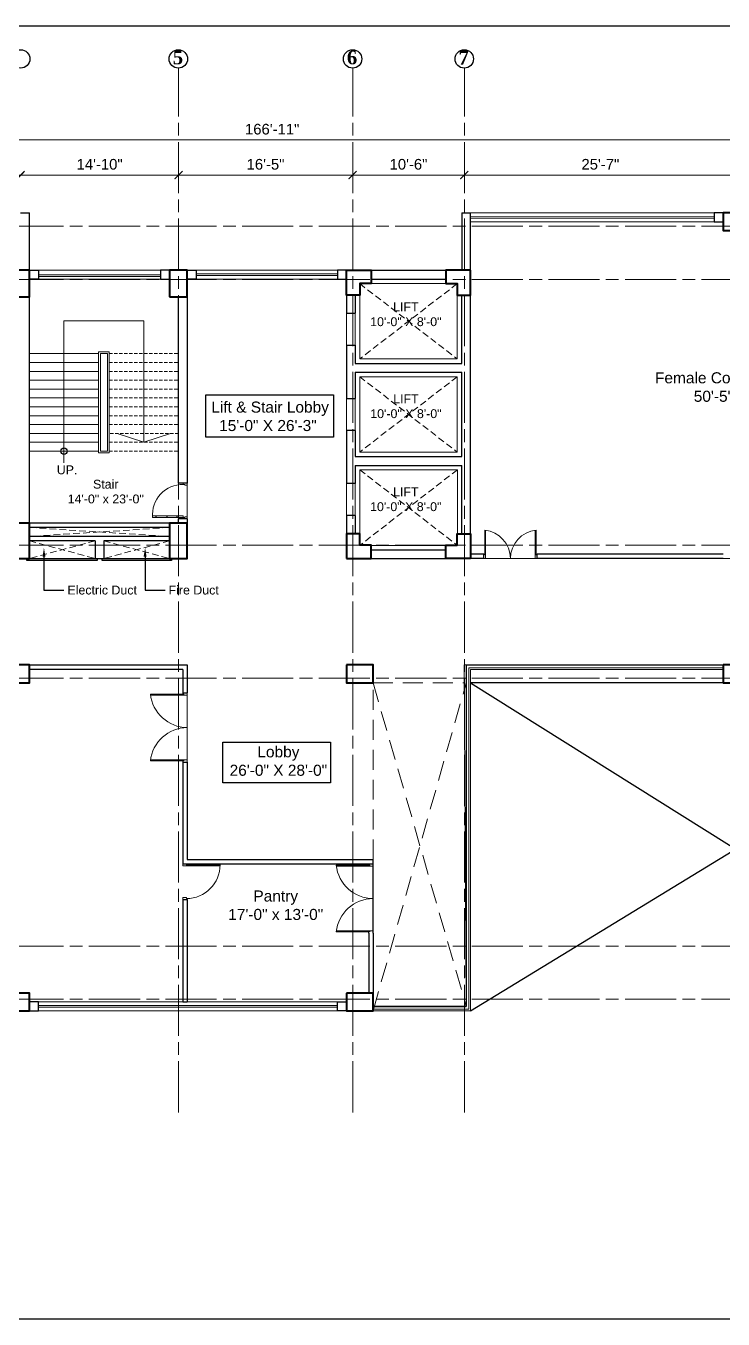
# Model space of a CAD drawing. Header units: inches. Extents: x -12 to 20935469, y -1604 to 24729220.
# Drawn here: x 20917578 to 20918365, y 24705706 to 24707164 of the extents above; entities that cross this region are included whole.
import ezdxf
from ezdxf import colors
from ezdxf.entities.mleader import LeaderData, LeaderLine
from ezdxf.math import Vec2, Vec3

# ---------------------------------------------------------------- set-up
doc = ezdxf.new("R2010")
doc.units = ezdxf.units.IN
doc.header["$LTSCALE"] = 0.03
doc.header["$MEASUREMENT"] = 0
doc.header["$PDMODE"] = 32
doc.header["$PDSIZE"] = 15
doc.linetypes.add('ACAD_ISO08W100', pattern=[36, 24, -3, 6, -3])
doc.linetypes.add('DASHED2', pattern=[0.375, 0.25, -0.125])
for name, color, linetype, lineweight in [('column', 1, 'Continuous', 40), ('Dim Line', 252, 'Continuous', 13), ('Door', 7, 'Continuous', 18), ('Dot', 253, 'Continuous', 0), ('Gas', 21, 'Continuous', 5), ('Grid Line', 252, 'Continuous', 18), ('Hatch', 253, 'Continuous', 15), ('Main Wall', 7, 'Continuous', 30), ('RAIL', 23, 'Continuous', 13), ('STAIR', 46, 'Continuous', 15), ('wind.', 150, 'Continuous', 20)]:
    doc.layers.add(name, color=color, linetype=linetype, lineweight=lineweight)
doc.layers.add('FUR', color=251, linetype='Continuous')
doc.layers.add('TEXT', color=7, linetype='Continuous')
doc.styles.add('2', font='swisscl.ttf')
doc.styles.add('RomanS', font='arial.ttf', dxfattribs={"height": 12})
doc.styles.get("Standard").update_dxf_attribs({"font": 'timesbd.ttf'})
doc.dimstyles.new('Aec_Arch_I', dxfattribs={"dimscale": 96, "dimtxt": 12, "dimasz": 0.09375, "dimexe": 0.125, "dimexo": 0.125, "dimgap": 0.0625, "dimtad": 1, "dimdec": 0, "dimzin": 3, "dimdsep": 46, "dimlunit": 4, "dimtxsty": 'RomanS', "dimblk1": 'ARCHTICK', "dimblk2": 'ARCHTICK', "dimsah": 1, "dimcen": 0.09375, "dimdle": 0.125, "dimadec": 0, "dimazin": 0, "dimtfac": 0.75, "dimtdec": 0, "dimtmove": 2, "dimatfit": 3, "dimldrblk": 'ARCHTICK', "dimfxl": 1, "dimfrac": 1, "dimtolj": 1, "dimtzin": 0, "dimarcsym": 0})

# ---------------------------------------------------------------- blocks, each defined once
blk = doc.blocks.new('_ArchTick')
at = {"color": 0, "linetype": 'ByBlock', "lineweight": 35, "const_width": 0.15}
blk.add_lwpolyline([(-0.5, -0.5), (0.5, 0.5)], dxfattribs=at)
blk = doc.blocks.new('*D8')
at = {"layer": 'Defpoints', "color": 0, "transparency": 16777216}
for p in [(20831396.3, 24724578.2), (20831666.3, 24724578.2), (20831666.3, 24724578.2)]:
    blk.add_point(p, dxfattribs=at)
at = {"layer": 'Dim Line', "color": 0, "lineweight": -2, "transparency": 16777216}
blk.add_line((20831384.3, 24724578.2), (20831678.3, 24724578.2), dxfattribs=at)
at = {"layer": 'Dim Line', "color": 0, "lineweight": -2, "transparency": 16777216, "xscale": 9, "yscale": 9, "zscale": 9, "rotation": 180}
blk.add_blockref('_ArchTick', (20831396.3, 24724578.2), dxfattribs=at)
at = {"layer": 'Dim Line', "color": 0, "lineweight": -2, "transparency": 16777216, "xscale": 9, "yscale": 9, "zscale": 9}
blk.add_blockref('_ArchTick', (20831666.3, 24724578.2), dxfattribs=at)
at = {"layer": 'Dim Line', "color": 0, "transparency": 16777216, "insert": (20831531.3, 24724590.3), "char_height": 12, "attachment_point": 5, "style": 'RomanS'}
blk.add_mtext('\\A1;22\'-6"', dxfattribs=at)
blk = doc.blocks.new('*D9')
at = {"layer": 'Defpoints', "color": 0, "transparency": 16777216}
for p in [(20831666.3, 24724578.2), (20831844.3, 24724578.2), (20831844.3, 24724578.2)]:
    blk.add_point(p, dxfattribs=at)
at = {"layer": 'Dim Line', "color": 0, "lineweight": -2, "transparency": 16777216}
blk.add_line((20831654.3, 24724578.2), (20831856.3, 24724578.2), dxfattribs=at)
at = {"layer": 'Dim Line', "color": 0, "lineweight": -2, "transparency": 16777216, "xscale": 9, "yscale": 9, "zscale": 9, "rotation": 180}
blk.add_blockref('_ArchTick', (20831666.3, 24724578.2), dxfattribs=at)
at = {"layer": 'Dim Line', "color": 0, "lineweight": -2, "transparency": 16777216, "xscale": 9, "yscale": 9, "zscale": 9}
blk.add_blockref('_ArchTick', (20831844.3, 24724578.2), dxfattribs=at)
at = {"layer": 'Dim Line', "color": 0, "transparency": 16777216, "insert": (20831755.3, 24724590.3), "char_height": 12, "attachment_point": 5, "style": 'RomanS'}
blk.add_mtext('\\A1;14\'-10"', dxfattribs=at)
blk = doc.blocks.new('*D21')
at = {"layer": 'Defpoints', "color": 0, "transparency": 16777216}
for p in [(20831844.3, 24724578.2), (20832040.8, 24724578.2), (20832040.8, 24724578.2)]:
    blk.add_point(p, dxfattribs=at)
at = {"layer": 'Dim Line', "color": 0, "lineweight": -2, "transparency": 16777216}
for p, q in [((20831832.3, 24724578.2), (20832052.8, 24724578.2)), ((20831844.3, 24724566.2), (20831844.3, 24724566.2)), ((20832040.8, 24724566.2), (20832040.8, 24724566.2))]:
    blk.add_line(p, q, dxfattribs=at)
at = {"layer": 'Dim Line', "color": 0, "lineweight": -2, "transparency": 16777216, "xscale": 9, "yscale": 9, "zscale": 9, "rotation": 180}
blk.add_blockref('_ArchTick', (20831844.3, 24724578.2), dxfattribs=at)
at = {"layer": 'Dim Line', "color": 0, "lineweight": -2, "transparency": 16777216, "xscale": 9, "yscale": 9, "zscale": 9}
blk.add_blockref('_ArchTick', (20832040.8, 24724578.2), dxfattribs=at)
at = {"layer": 'Dim Line', "color": 0, "transparency": 16777216, "insert": (20831942.5, 24724590.3), "char_height": 12, "attachment_point": 5, "style": 'RomanS'}
blk.add_mtext('\\A1;16\'-5"', dxfattribs=at)
blk = doc.blocks.new('*D22')
at = {"layer": 'Defpoints', "color": 0, "transparency": 16777216}
for p in [(20832040.8, 24724578.2), (20832166.8, 24724578.2), (20832166.8, 24724578.2)]:
    blk.add_point(p, dxfattribs=at)
at = {"layer": 'Dim Line', "color": 0, "lineweight": -2, "transparency": 16777216}
for p, q in [((20832028.8, 24724578.2), (20832178.8, 24724578.2)), ((20832040.8, 24724566.2), (20832040.8, 24724566.2)), ((20832166.8, 24724566.2), (20832166.8, 24724566.2))]:
    blk.add_line(p, q, dxfattribs=at)
at = {"layer": 'Dim Line', "color": 0, "lineweight": -2, "transparency": 16777216, "xscale": 9, "yscale": 9, "zscale": 9, "rotation": 180}
blk.add_blockref('_ArchTick', (20832040.8, 24724578.2), dxfattribs=at)
at = {"layer": 'Dim Line', "color": 0, "lineweight": -2, "transparency": 16777216, "xscale": 9, "yscale": 9, "zscale": 9}
blk.add_blockref('_ArchTick', (20832166.8, 24724578.2), dxfattribs=at)
at = {"layer": 'Dim Line', "color": 0, "transparency": 16777216, "insert": (20832103.8, 24724590.3), "char_height": 12, "attachment_point": 5, "style": 'RomanS'}
blk.add_mtext('\\A1;10\'-6"', dxfattribs=at)
blk = doc.blocks.new('*D23')
at = {"layer": 'Defpoints', "color": 0, "transparency": 16777216}
for p in [(20832166.8, 24724578.2), (20832473.8, 24724578.2), (20832473.8, 24724578.2)]:
    blk.add_point(p, dxfattribs=at)
at = {"layer": 'Dim Line', "color": 0, "lineweight": -2, "transparency": 16777216}
for p, q in [((20832154.8, 24724578.2), (20832485.8, 24724578.2)), ((20832166.8, 24724566.2), (20832166.8, 24724566.2)), ((20832473.8, 24724566.2), (20832473.8, 24724566.2))]:
    blk.add_line(p, q, dxfattribs=at)
at = {"layer": 'Dim Line', "color": 0, "lineweight": -2, "transparency": 16777216, "xscale": 9, "yscale": 9, "zscale": 9, "rotation": 180}
blk.add_blockref('_ArchTick', (20832166.8, 24724578.2), dxfattribs=at)
at = {"layer": 'Dim Line', "color": 0, "lineweight": -2, "transparency": 16777216, "xscale": 9, "yscale": 9, "zscale": 9}
blk.add_blockref('_ArchTick', (20832473.8, 24724578.2), dxfattribs=at)
at = {"layer": 'Dim Line', "color": 0, "transparency": 16777216, "insert": (20832320.3, 24724590.3), "char_height": 12, "attachment_point": 5, "style": 'RomanS'}
blk.add_mtext('\\A1;25\'-7"', dxfattribs=at)
blk = doc.blocks.new('*D13')
at = {"layer": 'Defpoints', "color": 0, "transparency": 16777216}
for p in [(20830948.3, 24724610.7), (20832951.8, 24724617.8), (20832951.8, 24724610.7)]:
    blk.add_point(p, dxfattribs=at)
at = {"layer": 'Dim Line', "color": 0, "lineweight": -2, "transparency": 16777216}
for p, q in [((20830948.3, 24724622.7), (20830948.3, 24724629.8)), ((20832951.8, 24724622.7), (20832951.8, 24724629.8)), ((20830936.3, 24724617.8), (20832963.8, 24724617.8))]:
    blk.add_line(p, q, dxfattribs=at)
at = {"layer": 'Dim Line', "color": 0, "lineweight": -2, "transparency": 16777216, "xscale": 9, "yscale": 9, "zscale": 9, "rotation": 180}
blk.add_blockref('_ArchTick', (20830948.3, 24724617.8), dxfattribs=at)
at = {"layer": 'Dim Line', "color": 0, "lineweight": -2, "transparency": 16777216, "xscale": 9, "yscale": 9, "zscale": 9}
blk.add_blockref('_ArchTick', (20832951.8, 24724617.8), dxfattribs=at)
at = {"layer": 'Dim Line', "color": 0, "transparency": 16777216, "insert": (20831950, 24724629.9), "char_height": 12, "attachment_point": 5, "style": 'RomanS'}
blk.add_mtext('\\A1;166\'-11"', dxfattribs=at)
blk = doc.blocks.new('A$C36295410')
at = {"layer": 'Door'}
for p, q in [((1, 4), (1, 32)), ((2, 0), (2, 32)), ((58, 0), (58, 32)), ((59, 4), (59, 32)), ((1, 5), (0, 5)), ((2, 4), (1, 4)), ((58, 4), (59, 4)), ((59, 5), (60, 5)), ((2, 0), (0, 0)), ((58, 0), (60, 0))]:
    blk.add_line(p, q, dxfattribs=at)
for centre, start, end in [((-2.5, -0.3), 0.5906, 83.7783), ((62.5, -0.3), 96.2217, 179.4094)]:
    blk.add_arc(centre, 32.5, start, end, dxfattribs=at)
blk = doc.blocks.new('Door_45')
at = {"layer": 'Door'}
for p, q in [((1.5, 5), (1.5, 44)), ((1.5, 40), (2.2, 40)), ((2.2, 40), (2.2, 39.5)), ((2.2, 39.5), (2.7, 39.5)), ((2.7, 39.5), (2.7, 40)), ((2.7, 40), (3.5, 40)), ((3.5, 44), (3.5, 5)), ((1.5, 25.8), (2.2, 25.8)), ((2.2, 25.8), (2.2, 25.3)), ((2.2, 25.3), (2.7, 25.3)), ((2.7, 25.8), (3.5, 25.8)), ((2.7, 25.3), (2.7, 25.8)), ((0, 0), (0, 5)), ((0, 5), (1.5, 5)), ((1.5, 12.6), (2.2, 12.6)), ((3.5, 5), (1.5, 5)), ((1.5, 5), (1.5, 3)), ((1.5, 3), (2.5, 3)), ((2.2, 12.6), (2.2, 13.1)), ((2.2, 13.1), (2.7, 13.1)), ((2.5, 3), (2.5, 0)), ((2.7, 13.1), (2.7, 12.6)), ((2.7, 12.6), (3.5, 12.6)), ((42.5, 3), (42.5, 0)), ((43.5, 3), (42.5, 3)), ((45, 5), (43.5, 5)), ((43.5, 5), (43.5, 3)), ((45, 0), (45, 5)), ((2.5, 0), (0, 0)), ((42.5, 0), (45, 0))]:
    blk.add_line(p, q, dxfattribs=at)
blk.add_arc((4.7, 5.3), 38.8, 359.6233, 94.6685, dxfattribs=at)
blk = doc.blocks.new('$D40')
at = {"layer": 'Door'}
for p, q in [((1, 4), (1, 42)), ((2, 0), (2, 42)), ((1, 5), (0, 5)), ((2, 0), (0, 0)), ((2, 4), (1, 4)), ((39, 4), (38, 4)), ((38, 4), (38, 0)), ((40, 0), (38, 0)), ((40, 5), (39, 5)), ((39, 5), (39, 4))]:
    blk.add_line(p, q, dxfattribs=at)
blk.add_arc((1, 4), 38, 0, 90, dxfattribs=at)
blk = doc.blocks.new('fff')
at = {"layer": 'Grid Line', "color": 252, "linetype": 'ACAD_ISO08W100', "lineweight": 9, "ltscale": 80, "true_color": 0x939598}
for p, q in [((20831844.3, 24723521.1), (20831844.3, 24724698.8)), ((20832040.8, 24723521.1), (20832040.8, 24724698.8)), ((20832166.8, 24723521.1), (20832166.8, 24724698.8)), ((20833096.9, 24724520.6), (20830726.1, 24724520.6)), ((20833096.9, 24724460.6), (20830726.1, 24724460.6)), ((20833096.9, 24724160.7), (20830726.1, 24724160.7)), ((20833096.9, 24724010.7), (20830726.1, 24724010.7)), ((20833096.9, 24723708.7), (20830726.1, 24723708.7)), ((20833096.9, 24723648.8), (20830726.1, 24723648.8))]:
    blk.add_line(p, q, dxfattribs=at)
at = {"layer": 'Dim Line'}
for base, p1, p2, picture, middle in [((20832951.7523, 24724617.8128), (20830948.3088, 24724610.7482), (20832951.7523, 24724610.7482), '*D13', (20831950.0306, 24724629.9397)), ((20831666.3, 24724578.2), (20831396.3, 24724578.2), (20831666.3, 24724578.2), '*D8', (20831531.3, 24724590.3)), ((20831844.3, 24724578.2), (20831666.3, 24724578.2), (20831844.3, 24724578.2), '*D9', (20831755.3, 24724590.3)), ((20832040.7792, 24724578.1666), (20831844.25, 24724578.1666), (20832040.7792, 24724578.1666), '*D21', (20831942.5146, 24724590.2934)), ((20832166.8, 24724578.2), (20832040.8, 24724578.2), (20832166.8, 24724578.2), '*D22', (20832103.8, 24724590.3)), ((20832473.8, 24724578.2), (20832166.8, 24724578.2), (20832473.8, 24724578.2), '*D23', (20832320.3, 24724590.3))]:
    dim = blk.add_linear_dim(base=base, p1=p1, p2=p2, dimstyle='Aec_Arch_I', dxfattribs=at)
    dim.commit()
    dim.dimension.update_dxf_attribs({"geometry": picture, "text_midpoint": middle})

msp = doc.modelspace()

# ---------------------------------------------------------------- linework, layer by layer
for p, q in [((20918074.8, 24706443.2), (20918364.7, 24706443.3)), ((20918074.8, 24706443.2), (20918074.8, 24706058.3)), ((20918079.8, 24706423.3), (20918669.7, 24706053.3)), ((20918364.7, 24706423.3), (20918079.8, 24706423.3)), ((20918079.8, 24706053.3), (20918669.7, 24706413.3)), ((20917969.7, 24706140.9), (20917969.7, 24706218.9)), ((20917969.7, 24706058.3), (20918074.8, 24706058.3))]:
    msp.add_line(p, q)
for points in [[(20917780.9, 24706748.1), (20917925.1, 24706748.1), (20917925.1, 24706700.4), (20917780.9, 24706700.4)], [(20917579, 24706563.3), (20917658.3, 24706563.3), (20917658.3, 24706561.3), (20917579, 24706561.3)], [(20917664.1, 24706563.3), (20917742.3, 24706563.3), (20917742.3, 24706561.3), (20917664.1, 24706561.3)], [(20917800.1, 24706356.1), (20917921.7, 24706356.1), (20917921.7, 24706310.4), (20917800.1, 24706310.4)]]:
    msp.add_lwpolyline(points, close=True)
msp.add_circle((20917621, 24706684.4), 3.61)
at = {"layer": 'column', "lineweight": 40, "ltscale": 20}
for points in [[(20918364.7, 24706953.2), (20918364.7, 24706933.2), (20918394.7, 24706933.2), (20918394.7, 24706953.2)], [(20917562.1, 24706858.4), (20917582.1, 24706858.4), (20917582.1, 24706888.4), (20917562.1, 24706888.4)], [(20917740, 24706858.4), (20917760, 24706858.4), (20917760, 24706888.4), (20917740, 24706888.4)], [(20917562.1, 24706563.3), (20917582.1, 24706563.3), (20917582.1, 24706603.3), (20917562.1, 24706603.3)], [(20917740, 24706563.3), (20917760, 24706563.3), (20917760, 24706603.3), (20917740, 24706603.3)], [(20917552.1, 24706443.3), (20917552.1, 24706423.3), (20917582.1, 24706423.3), (20917582.1, 24706443.3)], [(20917939.7, 24706443.3), (20917939.7, 24706423.3), (20917969.7, 24706423.3), (20917969.7, 24706443.3)], [(20918364.7, 24706443.3), (20918364.7, 24706423.3), (20918394.7, 24706423.3), (20918394.7, 24706443.3)], [(20917552.1, 24706073.3), (20917552.1, 24706053.3), (20917582.1, 24706053.3), (20917582.1, 24706073.3)], [(20917939.7, 24706073.3), (20917939.7, 24706053.3), (20917969.7, 24706053.3), (20917969.7, 24706073.3)]]:
    msp.add_lwpolyline(points, close=True, dxfattribs=at)
for points in [[(20917939.7, 24706888.4), (20917967.7, 24706888.4), (20917967.7, 24706873.4), (20917954.7, 24706873.4), (20917954.7, 24706860.4), (20917939.7, 24706860.4), (20917939.7, 24706888.4)], [(20918079.7, 24706888.4), (20918051.7, 24706888.4), (20918051.7, 24706873.4), (20918064.7, 24706873.4), (20918064.7, 24706860.4), (20918079.7, 24706860.4), (20918079.7, 24706888.4)], [(20917939.7, 24706563.3), (20917967.7, 24706563.3), (20917967.7, 24706578.3), (20917954.7, 24706578.3), (20917954.7, 24706591.3), (20917939.7, 24706591.3), (20917939.7, 24706563.3)], [(20918079.7, 24706563.3), (20918051.7, 24706563.3), (20918051.7, 24706578.3), (20918064.7, 24706578.3), (20918064.7, 24706591.3), (20918079.7, 24706591.3), (20918079.7, 24706563.3)]]:
    msp.add_lwpolyline(points, dxfattribs=at)
at = {"layer": 'Defpoints'}
msp.add_lwpolyline([(20916599.6, 24707164.1), (20919038.4, 24707164.1), (20919038.4, 24705705.5), (20916599.6, 24705705.5)], close=True, dxfattribs=at)
at = {"layer": 'Door'}
for p, q in [((20917756.3, 24706410.5), (20917718.5, 24706410.5)), ((20917760.1, 24706409.2), (20917718.5, 24706409.2)), ((20917755, 24706410.5), (20917755, 24706411.8)), ((20917756.3, 24706409.2), (20917756.3, 24706410.5)), ((20917760.1, 24706409.2), (20917760.1, 24706411.8)), ((20917760.1, 24706336.4), (20917718.5, 24706336.4)), ((20917756.3, 24706336.4), (20917756.3, 24706335.1)), ((20917760.1, 24706336.4), (20917760.1, 24706333.8)), ((20917756.3, 24706335.1), (20917718.5, 24706335.1)), ((20917755, 24706335.1), (20917755, 24706333.8)), ((20917964.7, 24706217.6), (20917964.7, 24706218.9)), ((20917969.7, 24706216.3), (20917969.7, 24706218.9)), ((20917966, 24706217.6), (20917928.1, 24706217.6)), ((20917969.7, 24706216.3), (20917928.1, 24706216.3)), ((20917966, 24706216.3), (20917966, 24706217.6)), ((20917969.7, 24706143.5), (20917928.1, 24706143.5)), ((20917966, 24706142.2), (20917928.1, 24706142.2)), ((20917964.7, 24706142.2), (20917964.7, 24706140.9)), ((20917966, 24706143.5), (20917966, 24706142.2)), ((20917969.7, 24706143.5), (20917969.7, 24706140.9))]:
    msp.add_line(p, q, dxfattribs=at)
for centre, start, end in [((20917760.5, 24706415), 186.2217, 269.4094), ((20917760.5, 24706330.5), 90.5906, 173.7783), ((20917970.1, 24706222.1), 186.2217, 269.4094), ((20917970.1, 24706137.6), 90.5906, 173.7783)]:
    msp.add_arc(centre, 42.3, start, end, dxfattribs=at)
at = {"layer": 'Dot', "linetype": 'DASHED2', "lineweight": 0, "ltscale": 1000}
for p, q in [((20917582.1, 24706598.3), (20917740, 24706588.3)), ((20917740, 24706598.3), (20917582.1, 24706588.3)), ((20917656, 24706583.3), (20917582.1, 24706563.3)), ((20917582.1, 24706583.3), (20917656, 24706563.3)), ((20917666, 24706583.3), (20917740, 24706563.3)), ((20917740, 24706583.3), (20917666, 24706563.3))]:
    msp.add_line(p, q, dxfattribs=at)
at = {"layer": 'Dot', "color": 0, "linetype": 'DASHED2', "lineweight": 20, "ltscale": 3000}
for p, q in [((20917969.7, 24706423.3), (20918074.8, 24706058.3)), ((20917969.7, 24706223.9), (20917969.7, 24706423.3)), ((20917969.7, 24706423.3), (20918072.7, 24706423.3)), ((20917969.7, 24706053.3), (20918074.8, 24706423.1))]:
    msp.add_line(p, q, dxfattribs=at)
at = {"layer": 'Dot', "linetype": 'DASHED2', "lineweight": 0, "ltscale": 1000}
for points in [[(20917954.6, 24706873.4), (20918064.7, 24706788.4), (20918064.7, 24706873.4), (20917954.6, 24706788.4)], [(20917954.6, 24706768.4), (20918064.7, 24706683.4), (20918064.7, 24706768.4), (20917954.6, 24706683.4)], [(20917954.7, 24706663.4), (20918064.8, 24706578.2), (20918064.8, 24706663.4), (20917954.7, 24706578.2)]]:
    msp.add_lwpolyline(points, dxfattribs=at)
at = {"layer": 'Gas', "color": 0, "lineweight": 5}
for points in [[(20917954.6, 24706788.4), (20918064.7, 24706788.4), (20918064.7, 24706873.4), (20917954.6, 24706873.4)], [(20917672, 24706682.4), (20917660, 24706682.4), (20917660, 24706796.4), (20917672, 24706796.4)], [(20917670, 24706684.4), (20917662, 24706684.4), (20917662, 24706794.4), (20917670, 24706794.4)], [(20917954.6, 24706683.4), (20918064.7, 24706683.4), (20918064.7, 24706768.4), (20917954.6, 24706768.4)], [(20917954.7, 24706578.2), (20918064.8, 24706578.2), (20918064.8, 24706663.4), (20917954.7, 24706663.4)]]:
    msp.add_lwpolyline(points, close=True, dxfattribs=at)
at = {"layer": 'Hatch', "lineweight": 0}
msp.add_lwpolyline([(20918773.6, 24706563.4), (20917939.7, 24706563.4), (20917939.7, 24706878.2), (20917760, 24706878.4), (20917760, 24706563.3), (20916938.1, 24706563.5), (20916938.1, 24706443.4), (20917760.1, 24706443.4), (20917760.1, 24706223.9), (20917969.7, 24706223.9), (20917969.7, 24706073.3), (20917969.7, 24706058.4), (20917971.1, 24706058.4), (20918074.8, 24706058.4), (20918072.6, 24706443.4), (20918773.6, 24706443.4)], close=True, dxfattribs=at)
at = {"layer": 'Main Wall', "lineweight": 30}
for p, q in [((20917572.1, 24706953.2), (20917582.1, 24706953.2)), ((20917582.1, 24706888.4), (20917582.1, 24706953.2)), ((20918069.7, 24706953.2), (20918079.7, 24706953.2)), ((20918069.7, 24706953.2), (20918069.7, 24706888.4)), ((20918079.7, 24706591.3), (20918079.7, 24706953.2)), ((20918364.6, 24706953.2), (20918354.6, 24706953.2)), ((20918354.6, 24706953.2), (20918354.6, 24706943.2)), ((20918354.6, 24706943.2), (20918364.6, 24706943.2)), ((20917582.1, 24706603.3), (20917582.1, 24706878.4)), ((20917967.7, 24706888.4), (20918051.7, 24706888.4)), ((20917967.7, 24706878.4), (20918051.7, 24706878.4)), ((20917750, 24706858.4), (20917750, 24706648.3)), ((20917760, 24706858.4), (20917760, 24706648.3)), ((20917939.7, 24706839.9), (20917949.7, 24706839.9)), ((20917939.7, 24706803.9), (20917949.7, 24706803.9)), ((20917949.7, 24706783.4), (20918069.7, 24706783.4)), ((20917949.7, 24706773.4), (20918069.7, 24706773.4)), ((20917939.7, 24706743.9), (20917949.7, 24706743.9)), ((20917949.7, 24706707.9), (20917939.7, 24706707.9)), ((20917949.7, 24706678.4), (20918069.7, 24706678.4)), ((20917949.7, 24706668.4), (20918069.7, 24706668.4)), ((20917760, 24706648.3), (20917750, 24706648.3)), ((20917949.7, 24706647.8), (20917939.7, 24706647.8)), ((20917740, 24706603.3), (20917582.1, 24706603.3)), ((20917740, 24706598.3), (20917582.1, 24706598.3)), ((20917750, 24706608.3), (20917750, 24706603.3)), ((20917760, 24706608.3), (20917750, 24706608.3)), ((20917760, 24706608.3), (20917760, 24706603.3)), ((20917949.7, 24706611.8), (20917939.7, 24706611.8)), ((20917740, 24706588.3), (20917582.1, 24706588.3)), ((20917656, 24706583.3), (20917582.1, 24706583.3)), ((20917656, 24706583.3), (20917656, 24706563.3)), ((20917740, 24706583.3), (20917666, 24706583.3)), ((20917666, 24706583.3), (20917666, 24706563.3)), ((20917656, 24706563.3), (20917666, 24706563.3)), ((20917967.7, 24706563.3), (20918051.7, 24706563.3)), ((20918094.7, 24706568.4), (20918079.7, 24706568.4)), ((20918094.7, 24706563.4), (20918079.7, 24706563.4)), ((20918094.7, 24706563.4), (20918094.7, 24706568.4)), ((20918364.7, 24706568.3), (20918154.7, 24706568.3)), ((20918154.7, 24706563.3), (20918154.7, 24706568.3)), ((20918364.7, 24706563.3), (20918154.7, 24706563.3)), ((20917582.1, 24706443.3), (20917760.1, 24706443.3)), ((20917755.1, 24706438.3), (20917582.1, 24706438.3)), ((20917755.1, 24706438.3), (20917755.1, 24706411.8)), ((20917760.1, 24706443.3), (20917760.1, 24706411.8)), ((20917755.1, 24706411.8), (20917760.1, 24706411.8)), ((20917755.1, 24706333.8), (20917755.1, 24706218.9)), ((20917755.1, 24706333.8), (20917760.1, 24706333.8)), ((20917760.1, 24706333.8), (20917760.1, 24706223.9)), ((20917755.1, 24706218.9), (20917969.7, 24706218.9)), ((20917760.1, 24706223.9), (20917969.7, 24706223.9)), ((20917969.7, 24706218.9), (20917969.7, 24706223.9)), ((20917755.1, 24706178.9), (20917760.1, 24706178.9)), ((20917755.1, 24706178.9), (20917755.1, 24706063.3)), ((20917760.1, 24706178.9), (20917760.1, 24706063.3)), ((20917964.8, 24706140.9), (20917964.8, 24706073.3)), ((20917969.7, 24706140.9), (20917969.7, 24706073.3)), ((20917755.1, 24706063.3), (20917760.1, 24706063.3))]:
    msp.add_line(p, q, dxfattribs=at)
for points in [[(20917582.1, 24706888.4), (20917592.1, 24706888.4), (20917592.1, 24706878.4), (20917582.1, 24706878.4)], [(20917740, 24706888.4), (20917730, 24706888.4), (20917730, 24706878.4), (20917740, 24706878.4)], [(20917760, 24706888.4), (20917770, 24706888.4), (20917770, 24706878.4), (20917760, 24706878.4)], [(20917939.6, 24706888.4), (20917929.6, 24706888.4), (20917929.6, 24706878.4), (20917939.6, 24706878.4)], [(20917939.7, 24706860.4), (20917939.7, 24706839.9)], [(20917949.7, 24706860.4), (20917949.7, 24706839.9)], [(20918069.7, 24706783.4), (20918069.7, 24706860.4)], [(20917939.7, 24706803.9), (20917939.7, 24706743.9)], [(20917949.7, 24706803.9), (20917949.7, 24706783.4)], [(20917949.7, 24706773.4), (20917949.7, 24706743.9)], [(20918069.7, 24706678.4), (20918069.7, 24706773.4)], [(20917939.7, 24706707.9), (20917939.7, 24706647.8)], [(20917949.7, 24706707.9), (20917949.7, 24706678.4)], [(20917949.7, 24706668.4), (20917949.7, 24706647.8)], [(20918069.7, 24706591.3), (20918069.7, 24706668.4)], [(20917939.7, 24706611.8), (20917939.7, 24706591.3), (20917939.7, 24706591.3)], [(20917949.7, 24706611.8), (20917949.7, 24706591.3)], [(20917967.7, 24706573.3), (20918051.7, 24706573.3)], [(20917582.1, 24706053.3), (20917592.1, 24706053.3), (20917592.1, 24706063.3), (20917582.1, 24706063.3)], [(20917939.7, 24706053.3), (20917929.7, 24706053.3), (20917929.7, 24706063.3), (20917939.7, 24706063.3)]]:
    msp.add_lwpolyline(points, dxfattribs=at)
at = {"layer": 'Main Wall', "lineweight": 13}
for points in [[(20917939.7, 24706803.9), (20917949.7, 24706803.9), (20917949.7, 24706839.9), (20917939.7, 24706839.9)], [(20917939.7, 24706707.9), (20917949.7, 24706707.9), (20917949.7, 24706743.9), (20917939.7, 24706743.9)], [(20917939.7, 24706611.8), (20917949.7, 24706611.8), (20917949.7, 24706647.8), (20917939.7, 24706647.8)]]:
    msp.add_lwpolyline(points, close=True, dxfattribs=at)
at = {"layer": 'RAIL', "lineweight": 9}
for p, q in [((20917621, 24706671.2), (20917621, 24706831.4)), ((20917621, 24706831.4), (20917711, 24706831.4)), ((20917711, 24706831.4), (20917711, 24706694.4)), ((20917681, 24706704.4), (20917711, 24706694.4)), ((20917711, 24706694.4), (20917741, 24706704.4))]:
    msp.add_line(p, q, dxfattribs=at)
at = {"layer": 'STAIR', "color": 32, "lineweight": 5}
for p, q in [((20917582.1, 24706794.4), (20917660, 24706794.4)), ((20917582.1, 24706784.4), (20917660, 24706784.4)), ((20917582.1, 24706774.4), (20917660, 24706774.4)), ((20917582.1, 24706764.4), (20917660, 24706764.4)), ((20917582.1, 24706754.4), (20917660, 24706754.4)), ((20917582.1, 24706744.4), (20917660, 24706744.4)), ((20917582.1, 24706734.4), (20917660, 24706734.4)), ((20917582.1, 24706724.4), (20917660, 24706724.4)), ((20917582.1, 24706714.4), (20917660, 24706714.4)), ((20917582.1, 24706704.4), (20917660, 24706704.4)), ((20917582.1, 24706694.4), (20917660, 24706694.4)), ((20917582.1, 24706684.4), (20917660, 24706684.4))]:
    msp.add_line(p, q, dxfattribs=at)
at = {"layer": 'STAIR', "color": 32, "linetype": 'DASHED2', "lineweight": 5, "ltscale": 500}
for p, q in [((20917672, 24706794.4), (20917750, 24706794.4)), ((20917672, 24706784.4), (20917750, 24706784.4)), ((20917672, 24706774.4), (20917750, 24706774.4)), ((20917672, 24706764.4), (20917750, 24706764.4)), ((20917672, 24706754.4), (20917750, 24706754.4)), ((20917672, 24706744.4), (20917750, 24706744.4)), ((20917672, 24706734.4), (20917750, 24706734.4)), ((20917672, 24706724.4), (20917750, 24706724.4)), ((20917672, 24706714.4), (20917750, 24706714.4)), ((20917750, 24706704.4), (20917672, 24706704.4)), ((20917690, 24706704.4), (20917750, 24706704.4)), ((20917672, 24706694.4), (20917750, 24706694.4)), ((20917672, 24706684.4), (20917750, 24706684.4))]:
    msp.add_line(p, q, dxfattribs=at)
at = {"layer": 'TEXT'}
for centre in [(20917572.1, 24707126.8), (20917750, 24707126.8), (20917946.6, 24707126.8), (20918072.6, 24707126.8)]:
    msp.add_circle(centre, 10.4, dxfattribs=at)
at = {"layer": 'wind.'}
for p, q in [((20918354.6, 24706953.2), (20918079.6, 24706953.2)), ((20918079.6, 24706949.2), (20918354.6, 24706949.3)), ((20918079.6, 24706947.2), (20918354.6, 24706947.3)), ((20918354.6, 24706943.2), (20918079.6, 24706943.2)), ((20917592.1, 24706888.4), (20917730, 24706888.4)), ((20917592.1, 24706883.4), (20917730, 24706883.4)), ((20917592.1, 24706881.4), (20917730, 24706881.4)), ((20917592.1, 24706878.4), (20917730, 24706878.4)), ((20917929.7, 24706063.3), (20917592.1, 24706063.3)), ((20917929.7, 24706059.3), (20917592.1, 24706059.3)), ((20917929.7, 24706057.3), (20917592.1, 24706057.3)), ((20917929.7, 24706053.3), (20917592.1, 24706053.3))]:
    msp.add_line(p, q, dxfattribs=at)
at = {"layer": 'wind.', "lineweight": 5}
for p, q in [((20917770, 24706888.4), (20917929.6, 24706888.4)), ((20917770, 24706884.4), (20917929.6, 24706884.4)), ((20917770, 24706882.4), (20917929.6, 24706882.4)), ((20917770, 24706878.4), (20917939.6, 24706878.4)), ((20918077.8, 24706440.2), (20918364.7, 24706440.2)), ((20918077.8, 24706440.2), (20918077.8, 24706055.3)), ((20918079.8, 24706438.2), (20918364.7, 24706438.3)), ((20918079.8, 24706438.2), (20918079.8, 24706053.3)), ((20917969.7, 24706055.3), (20918077.8, 24706055.3)), ((20917969.7, 24706053.3), (20918079.8, 24706053.3))]:
    msp.add_line(p, q, dxfattribs=at)

# ---------------------------------------------------------------- block references
at = {"layer": 'Door', "color": 250, "ltscale": 20, "xscale": 0.8888888888759539, "yscale": 0.8888888888759539, "zscale": 0.8888888888759539, "rotation": 90.00000000000001}
msp.add_blockref('Door_45', (20917760, 24706608.3), dxfattribs=at)
at = {"layer": 'FUR'}
msp.add_blockref('A$C36295410', (20918094.7, 24706563.4), dxfattribs=at)
at = {"layer": 'Hatch', "lineweight": 0}
msp.add_blockref('fff', (85905.9, -17582.4), dxfattribs=at)
at = {"layer": 'Main Wall', "rotation": 270}
msp.add_blockref('$D40', (20917755.1, 24706218.9), dxfattribs=at)

# ---------------------------------------------------------------- texts
at = {"layer": 'TEXT', "char_height": 15.44, "width": 227.458, "attachment_point": 8, "rotation": 0}
for s, insert in [('\\A1;5', (20917749.5, 24707120.5)), ('\\A1;6', (20917946, 24707120.5)), ('\\A1;7', (20918072, 24707120.5))]:
    msp.add_mtext(s, dxfattribs=dict(at, insert=insert))
at = {"layer": 'TEXT', "color": 30, "lineweight": 5, "ltscale": 20, "attachment_point": 2, "style": '2'}
for s, width, gutter_width, insert, char_height in [('\\pxsm1;{\\fArial|b0|i0|c0|p34;\\C0;LIFT\\P10\'-0" X 8\'-0" }', 235.592, 0.75, (20918006.7, 24706852.1), 10), ('\\pxsm1;{\\fArial|b0|i0|c0|p34;\\C0;Female Common Room\\P\\pqc;50\'-5"x31\'-3"}', 231.619, 0.5, (20918380.3, 24706773.4), 12.476), ('\\pxsm1;{\\fArial|b0|i0|c0|p34;\\C0;LIFT\\P10\'-0" X 8\'-0" }', 235.592, 0.75, (20918006.8, 24706748.4), 10), ('\\pxsm1,qc;{\\fArial|b0|i0|c0|p34;\\C0; Lift & Stair Lobby\\P15\'-0" X 26\'-3" }', 146.388, 0.75, (20917851.1, 24706740.4), 12.476), ('{\\fArial|b0|i0|c0|p34;\\C0;UP.}', 104.76, 0.5, (20917624.5, 24706668.4), 10), ('\\pxsm1;{\\fArial|b0|i0|c0|p34;\\C0;Stair\\P14\'-0" x 23\'-0"  }', 114.807, 0.282, (20917668.1, 24706652.2), 10), ('\\pxsm1;{\\fArial|b0|i0|c0|p34;\\C0;LIFT\\P10\'-0" X 8\'-0" }', 235.592, 0.75, (20918006.6, 24706643.5), 10), ('\\pxsm1,qc;{\\fArial|b0|i0|c0|p34;\\C0;Lobby\\P26\'-0" X 28\'-0" }', 146.388, 0.75, (20917862.9, 24706351.6), 12.476), ('\\pxsm1;{\\fArial|b0|i0|c0|p34;\\C0;Pantry\\P17\'-0" x 13\'-0" }', 128.184, 0.75, (20917859.9, 24706189), 12.476)]:
    msp.add_mtext_dynamic_manual_height_columns(s, width=width, gutter_width=gutter_width, heights=[0], dxfattribs=dict(at, insert=insert, char_height=char_height))

# ---------------------------------------------------------------- leaders
at = {"layer": 'TEXT', "lineweight": 5, "ltscale": 20}
ml = msp.add_multileader_mtext('Standard', dxfattribs=at)
ml.set_content('{\\fArial|b0|i0|c0|p34; Electric Duct}', color=256)
ml.set_leader_properties()
ml.build(insert=Vec2(0, 0))
ml.multileader.update_dxf_attribs({"text_right_attachment_type": 6, "dogleg_length": 0.36, "arrow_head_size": 10})
ctx = ml.context
ctx.base_point, ctx.char_height, ctx.arrow_head_size, ctx.landing_gap_size, ctx.plane_origin = Vec3(20917620.9, 24706527.8), 10, 10, 0.09, Vec3(20917598.4, 24706575.6)
ctx.right_attachment = 6
notes = []
notes.append((ctx, [(0, (1, 1, 0), (20917598.4, 24706527.8), (1, 0), 22.5, [(0, [(20917598.4, 24706575.6)], 0, [])])]))
ctx.mtext.insert, ctx.mtext.width, ctx.mtext.defined_height, ctx.mtext.flow_direction = Vec3(20917621, 24706532.8), 232.704, 29.8, 5
ml = msp.add_multileader_mtext('Standard', dxfattribs=at)
ml.set_content('{\\fArial|b0|i0|c0|p34; Fire Duct}', color=256)
ml.set_leader_properties()
ml.build(insert=Vec2(0, 0))
ml.multileader.update_dxf_attribs({"text_right_attachment_type": 6, "dogleg_length": 0.36, "arrow_head_size": 10})
ctx = ml.context
ctx.base_point, ctx.char_height, ctx.arrow_head_size, ctx.landing_gap_size, ctx.plane_origin = Vec3(20917735, 24706527.8), 10, 10, 0.09, Vec3(20917712.5, 24706575.6)
ctx.right_attachment = 6
notes.append((ctx, [(0, (1, 1, 0), (20917712.5, 24706527.8), (1, 0), 22.5, [(0, [(20917712.5, 24706575.6)], 0, [])])]))
ctx.mtext.insert, ctx.mtext.width, ctx.mtext.defined_height, ctx.mtext.flow_direction = Vec3(20917735.1, 24706532.8), 232.704, 29.8, 5
for ctx, leaders in notes:
    for number, flags, end, landing, length, lines in leaders:
        leader = LeaderData()
        leader.index, (leader.has_last_leader_line, leader.has_dogleg_vector, leader.attachment_direction) = number, flags
        leader.last_leader_point, leader.dogleg_vector, leader.dogleg_length = Vec3(end), Vec3(landing), length
        for number, points, colour, breaks in lines:
            line = LeaderLine()
            line.index, line.vertices, line.color, line.breaks = number, Vec3.list(points), colors.encode_raw_color(colour), breaks
            leader.lines.append(line)
        ctx.leaders.append(leader)

doc.saveas('drawing.dxf')
